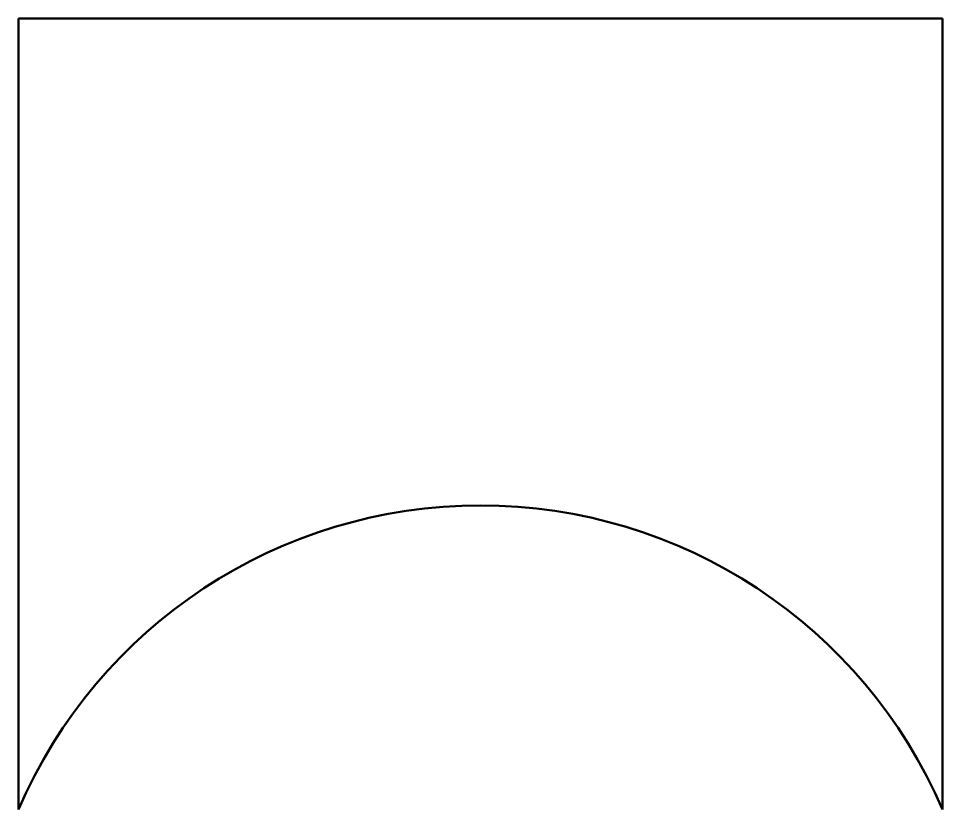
# Model space of a CAD drawing. Header units: millimetres. Extents: x -35 to 35, y 15.1 to 75.
import ezdxf

# ---------------------------------------------------------------- set-up
doc = ezdxf.new("R2010")
doc.units = ezdxf.units.MM
doc.layers.add('CUT', color=1, linetype='Continuous', lineweight=50)

msp = doc.modelspace()

# ---------------------------------------------------------------- linework, layer by layer
at = {"layer": 'CUT'}
for p, q in [((-35, 75), (-35, 15.054)), ((35, 75), (-35, 75)), ((35, 15.054), (35, 75))]:
    msp.add_line(p, q, dxfattribs=at)
msp.add_arc((0, 0), 38.1, 23.27264, 156.72736, dxfattribs=at)

doc.saveas('drawing.dxf')
